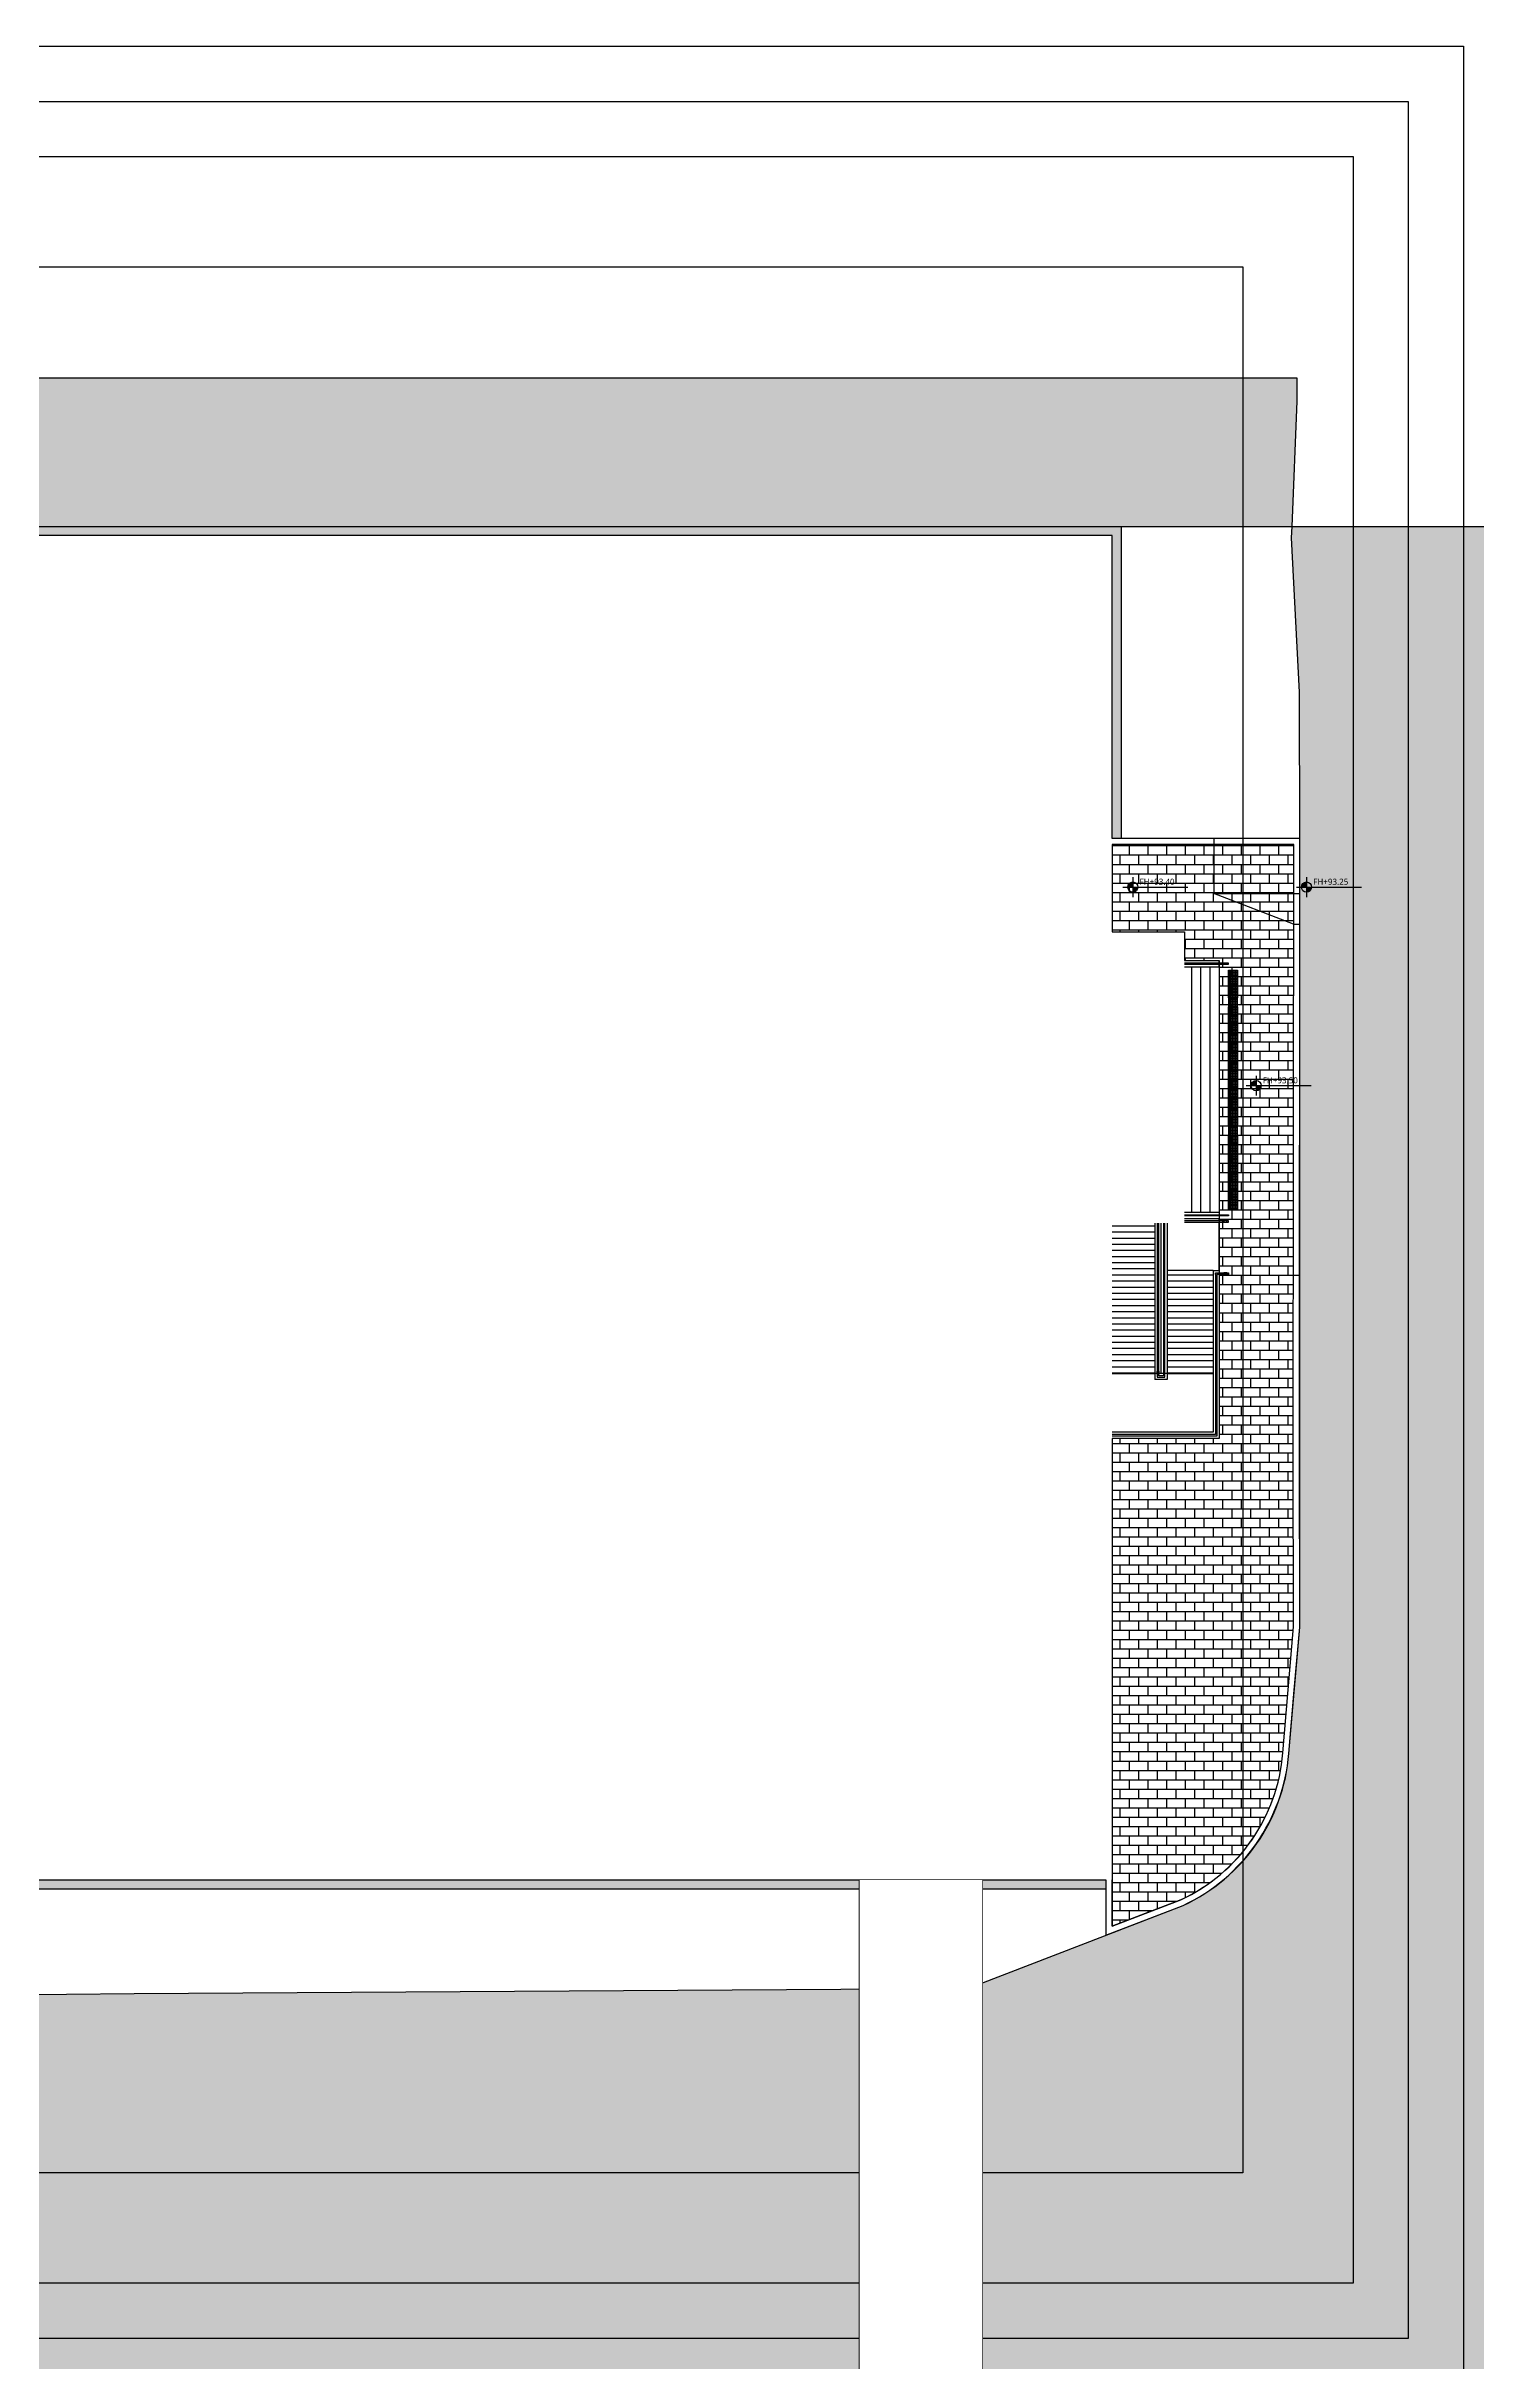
# Model space of a CAD drawing. Header units: millimetres. Extents: x 0 to 252300, y -8389 to 178200.
# Drawn here: x 120076 to 166750, y 39781 to 115339 of the extents above; entities that cross this region are included whole.
import ezdxf

# ---------------------------------------------------------------- set-up
doc = ezdxf.new("R2010")
doc.units = ezdxf.units.MM
doc.header["$LTSCALE"] = 300
doc.linetypes.add('AUDIT_I_190801151318-2', pattern=[0])
doc.linetypes.add('DOT-GAUN', pattern=[1.25, 0, -1.25])
doc.layers.get('DEFPOINTS').update_dxf_attribs({"color": 137})
for name, color, linetype in [('-C-포-아스콘포장(T100)', 252, 'Continuous'), ('-C-포-콘크리트포장(T200)', 253, 'Continuous'), ('6land', 6, 'AUDIT_I_190801151318-2'), ('ELE-5', 5, 'Continuous'), ('ELE-6', 6, 'Continuous'), ('ELE-7', 7, 'Continuous'), ('ETC-8', 8, 'Continuous'), ('HAT', 8, 'Continuous'), ('HAT-BRICK', 252, 'Continuous'), ('PTANNOTELE', 7, 'Continuous'), ('XR-PLAN$0$PTANNOTELE', 7, 'Continuous'), ('XR-SITE PLAN$0$보행로 도색', 3, 'Continuous')]:
    doc.layers.add(name, color=color, linetype=linetype)
doc.layers.add('Defpoint', color=125, linetype='Continuous', plot=False)
doc.layers.add('TXT-1', color=137, linetype='Continuous', plot=False)
doc.styles.add('스타일1', font='malgun.ttf')
pattern_1 = [(228.0127875, (365.7600000000093, 508), (-4064.000000319161, -4571.999999716357), [68.344288, -6766.096727913]), (184.969741, (320.0400000000081, 457.1999999999971), (6095.999997588101, 508.0000289395848), [117.280944, -11610.80977870479]), (132.5104471, (203.2000000000116, 447.0399999999936), (5080.000002145498, -5587.999998049191), [82.696304, -8186.94455882]), (267.273689, (5.079999999987194, 320.0399999999936), (508.000001063945, 10159.99999994663), [106.800904, -10573.2874851476]), (292.83365418, (0, 213.3600000000006), (-2540.000000212682, 6095.999999911091), [104.72674, -10367.9615490688]), (357.2736889999999, (40.64000000001397, 116.8399999999965), (-10159.99999994663, 508.0000010639457), [106.800904, -10573.2874851476]), (37.69424047, (147.320000000007, 111.7599999999948), (-6603.999999707179, -5080.000000380082), [141.238732, -13982.6230628494]), (72.25532837, (259.0799999999872, 198.1199999999953), (3556.000000955858, 11175.99999969577), [133.343904, -13201.051320381]), (121.42956562, (299.7200000000012, 325.1199999999953), (-4064.000000576624, 6603.999999645203), [107.1626, -10609.1091397424]), (175.2363583, (243.8399999999965, 416.5599999999977), (5587.999999919904, -508.0000008778512), [122.342656, -5994.787389999998]), (222.3974378, (121.9200000000128, 426.7200000000012), (-6095.999999804932, -5588.000000212798), [158.215584, -15663.3545024354]), (138.81407483, (508, 314.9600000000064), (-3555.999999786702, 3048.000000247836), [54.000908, -5346.113164868801]), (171.4692344, (467.359999999986, 350.5200000000041), (6604.000000177931, -1015.999998847469), [102.736396, -10170.927799408]), (225, (365.7600000000093, 365.7599999999948), (-7.105427357601002e-14, -508.0000000000479), [71.841868, -646.5786216856]), (203.19859051, (330.2000000000116, 426.7200000000012), (2540.000000069218, 1015.999999821867), [38.68826399999998, -3830.124473778798]), (291.80140949, (294.640000000014, 411.4799999999959), (-508.0000001062991, 1523.999999964574), [54.71312400000001, -2680.950598]), (30.96375653, (314.9599999999919, 360.679999999993), (1524.000000037277, 1015.999999944225), [88.86393199999996, -2873.259630581999]), (161.56505118, (391.1600000000035, 406.3999999999942), (1016.000000026517, -507.9999999467507), [64.257428, -1542.1796233656]), (16.389540334, (0, 411.4799999999959), (5080.000000000029, 1524.000000000049), [90.01760000000002, -8911.765334507802]), (70.34617594, (86.35999999998603, 436.8800000000047), (-2032.000000185863, -5587.999999934082), [75.51978799999999, -7476.44313564]), (293.19859051, (391.1600000000035, 508), (-1015.999999822652, 2540.000000071057), [77.37601999999997, -3791.436717778798]), (343.6104596700001, (421.640000000014, 436.8800000000047), (-5080.000000106457, 1523.999999644572), [90.01759999999997, -8911.765334507994]), (339.44395478, (0, 96.52000000000407), (-2539.999999999972, 1016.000000000042), [86.80703999999994, -4253.546862621198]), (294.7751406, (81.27999999999884, 66.0399999999936), (-2540.000003023386, 5587.999998625452), [72.73442399999999, -7200.718676144001]), (66.80140949, (396.2399999999907, 0), (1015.99999984046, 2540.000000063861), [77.37602000000001, -3791.436717778799]), (17.35402464, (426.7200000000012, 71.11999999999534), (-6603.999999868603, -2032.000000426493), [85.15654800000002, -8430.475196039999]), (69.44395478, (147.320000000007, 0), (-1016.000000017692, -2539.999999992926), [43.40351999999999, -4296.9503826212]), (101.309932474, (365.7600000000093, 0), (-508.00000000008, 2032.000000000074), [25.90292, -2564.3989929052]), (165.963756532, (360.679999999993, 25.39999999999418), (1523.999999999903, -507.9999999999729), [104.72674, -1989.8109178138]), (186.00900596, (259.0799999999872, 50.80000000000291), (5079.999999973073, 508.0000002658707), [97.05339999999995, -9608.272972667395]), (303.69006753, (314.9599999999919, 314.9600000000064), (-508.0000000705937, 1015.99999996474), [73.264776, -1758.355271936]), (353.15722659, (355.6000000000058, 254), (8636.000000053136, -1015.999999547879), [127.911352, -12663.2018130062]), (60.9453959, (482.6000000000058, 238.7599999999948), (-2032.000000055937, -3555.999999968051), [52.301648, -5177.878463622]), (90, (508, 284.4799999999959), (-508, 508), [30.48, -477.52]), (120.25643716, (248.9200000000128, 66.0399999999936), (2031.999999751433, -3556.000000141959), [70.573392, -6986.788154639999]), (48.01278749999999, (213.359999999986, 127), (4064.000000335068, 4571.99999970204), [136.688576, -6697.752439913]), (0, (304.7999999999884, 228.6000000000058), (508, 508), [132.08, -375.92]), (325.3048465, (436.8800000000047, 228.6000000000058), (5080.000001924306, -3555.999997250915), [80.321912, -7951.863344828]), (254.0546040999999, (502.9200000000128, 182.8800000000047), (-507.9999999645113, -2032.000000008949), [73.96581599999999, -3624.3300077544]), (207.64597536, (482.6000000000058, 111.7599999999948), (-9652.00000035467, -5079.99999932615), [120.42902, -11922.49288458759]), (175.42607874, (375.9200000000128, 55.88000000000466), (-6603.999999999765, 507.9999999998956), [127.405892, -12613.169291248])]

# ---------------------------------------------------------------- blocks, each defined once
blk = doc.blocks.new('LEVEL1')
at = {"layer": 'TXT-1'}
h = blk.add_hatch(color=256, dxfattribs=at)
edge = h.paths.add_edge_path()
edge.add_ellipse((4.870727601126646, -1.796252036001533e-11), major_axis=(1.767766952930637, 1.767766952930637), ratio=1, start_angle=405.0000000007734, end_angle=494.9999999999999)
edge.add_line((2.370727601183376, -1.796252036001533e-11), (4.870727601096067, -1.796252036001533e-11))
edge.add_line((4.870727601089698, -1.796252036001533e-11), (4.870727601089698, 2.499999999937796))
edge = h.paths.add_edge_path()
edge.add_ellipse((4.870727601126646, -1.796252036001533e-11), major_axis=(1.767766952930637, 1.767766952930637), ratio=1, start_angle=224.9999999992264, end_angle=314.9999999999999)
edge.add_line((7.370727601071508, -1.796252036001533e-11), (4.870727601086061, -1.097762036001533e-11))
edge.add_line((4.870727601089698, -1.796252036001533e-11), (4.870727601089698, -2.499999999973724))
for p, q in [((1.13686837721616e-12, 2.273736754432321e-13), (9.741455202178827, 2.273736754432321e-13)), ((4.870727601089698, 4.87072760107003), (4.870727601089698, -4.870727601097087)), ((9.070727601108615, 2.273736754432321e-13), (31.80100546244671, 2.273736754432321e-13))]:
    blk.add_line(p, q, dxfattribs=at)
blk.add_ellipse((4.870727601126646, -1.796252036001533e-11), major_axis=(1.767766952930637, 1.767766952930637), ratio=1, start_param=5.497787143782105, end_param=11.78097245096169, dxfattribs=at)
at = {"layer": 'TXT-1', "style": '스타일1'}
for tag, p in [('1층-바닥마감', (8.15718100436186, 1.105389769758403)), ('EL-+100', (8.15718100436186, -3.928052367949931))]:
    blk.add_attdef(tag, p, '', height=3, dxfattribs=at)
blk = doc.blocks.new('XR-plan$0$A$C268F5B88')
blk.add_lwpolyline([(0, 300), (300, 300), (300, 0), (0, 0)], close=True)
for centre in [(25.00000000023283, 275), (25.00000000023283, 225), (25.00000000023283, 175), (25.00000000023283, 125), (25.00000000023283, 75), (25.00000000023283, 25), (75.00000000023283, 275), (75.00000000023283, 225), (75.00000000023283, 175), (75.00000000023283, 125), (75.00000000023283, 75), (75.00000000023283, 25), (125.0000000002328, 275), (125.0000000002328, 225), (125.0000000002328, 175), (125.0000000002328, 125), (125.0000000002328, 75), (125.0000000002328, 25), (175, 275), (175, 225), (175, 175), (175, 125), (175, 75), (175, 25), (225, 275), (225, 225), (225, 175), (225, 125), (225, 75), (225, 25), (275, 275), (275, 225), (275, 175), (275, 125), (275, 75), (275, 25)]:
    blk.add_circle(centre, 15)
blk = doc.blocks.new('A$Cdb618e78')
at = {"layer": 'HAT'}
h = blk.add_hatch(dxfattribs=at)
h.set_pattern_fill('_USER', color=8, scale=200, pattern_type=0)
h.set_pattern_definition([(0, (2635, -10550.00000000016), (0, 200), [])])
h.paths.add_polyline_path([(2134.999999999971, -13910.00000000016), (2134.999999999913, -9000.000084790765), (735.0000431450026, -9000.000084790765), (735.0000431450317, -13910.00000000016)])
h = blk.add_hatch(dxfattribs=at)
h.set_pattern_fill('_USER', color=8, scale=200, pattern_type=0)
h.set_pattern_definition([(0, (2534.999999999971, -10550.00000000016), (0, 200), [])])
h.paths.add_polyline_path([(4034.999999999942, -13910.00000000016), (4034.999999999942, -10550.00000000016), (2535, -10550.00000000016), (2534.999999999971, -13910.00000000016)])
at = {"layer": 'ELE-5', "color": 8}
for points in [[(3100, -553.0000247794087), (4534.999625445809, -553.0000247794087), (4534.999625445809, -517.0000247794087), (3100, -517.0000247794087)], [(2210, -9000.000084790765), (2209.999999999971, -14035.00000000016), (2459.999999999942, -14035.00000000016), (2459.999999999971, -9000.000084790765)], [(2409.999999999971, -9000.000084790765), (2409.999999999942, -13985.00000000016), (2259.999999999971, -13985.00000000016), (2260, -9000.000084790765)], [(3100, -8732.00000000016), (4534.999625445344, -8732.00000000016), (4534.999625445344, -8768.00000000016), (3100, -8768.00000000016)], [(3100, -8975.00000000016), (4534.999625445838, -8975.00000000016), (4534.999625445838, -8925.00000000016), (3100, -8925.00000000016)], [(4109.999999999942, -10625.00000000016), (4109.999999999942, -15904.99999999999), (735.0000431450317, -15904.99999999993)], [(4159.999999999942, -10675.00000000016), (4159.999999999942, -15954.99999999999), (735.0000431450317, -15954.99999999993)], [(4109.999999999942, -10675.00000000016), (4109.999625445809, -10675.00000000016), (4109.999625445809, -10625.00000000016), (4534.999625445838, -10625.00000000016), (4534.999625445838, -10675.00000000016), (4159.999999999942, -10675.00000000016)]]:
    blk.add_lwpolyline(points, dxfattribs=at)
at = {"layer": 'ELE-6', "color": 8}
for points in [[(4484.999625445809, -553.0000247794087), (4484.999625445809, -517.0000247794087), (4384.999625445809, -517.0000247794087), (4384.999625445809, -553.0000247794087)], [(4484.999625445344, -8732.00000000016), (4484.999625445344, -8768.00000000016), (4384.999625445344, -8768.00000000016), (4384.999625445344, -8732.00000000016)], [(4484.999625445344, -8975.00000000016), (4484.999625445344, -8925.00000000016), (4384.999625445344, -8925.00000000016), (4384.999625445344, -8975.00000000016)], [(4484.999625445344, -10675.00000000016), (4484.999625445344, -10625.00000000016), (4384.999625445344, -10625.00000000016), (4384.999625445344, -10675.00000000016)], [(2260, -13937.09226495323), (2210, -13937.09226495323), (2210, -13837.09226495323), (2260, -13837.09226495323)], [(2410, -13937.09226495323), (2460, -13937.09226495323), (2460, -13837.09226495323), (2410, -13837.09226495323)], [(4110, -13937.09226495323), (4160, -13937.09226495323), (4160, -13837.09226495323), (4110, -13837.09226495323)]]:
    blk.add_lwpolyline(points, close=True, dxfattribs=at)
at = {"layer": 'PTANNOTELE', "color": 8}
for p, q in [((3335.000374554074, -8650.00000000032), (3335.000374554045, -635.0000000004948)), ((3635.000374554074, -8650.00000000032), (3635.000374554045, -635.0000000004948)), ((3935.000374554103, -8650.00000000032), (3935.000374554045, -635.0000000004948)), ((4235.000374554103, -635.0000247799908), (4235.000374554103, -435.0000247799908)), ((2134.999999999971, -9000.000084790765), (2134.999999999942, -14110.00000000016)), ((2334.999999999942, -13910.00000000016), (2334.999999999942, -9000.000084790765)), ((2535, -9000.000084790765), (2534.999999999942, -14110.00000000022)), ((3100, -8650.00000000016), (4234.999999999942, -8650.00000000016)), ((3100, -8650.00000000016), (4234.999999999971, -8650.00000000016)), ((3100, -8850.00000000016), (4234.999999999942, -8850.00000000016)), ((3100, -8850.00000000016), (4234.999999999971, -8850.00000000016)), ((4234.999999999971, -8925.00000000016), (4234.999999999971, -8850.000000000102)), ((4234.999999999942, -8925.00000000016), (4234.999999999942, -8850.000000000131)), ((4234.999999999971, -10550.00000000016), (4234.999999999971, -8975.00000000016)), ((4034.999999999942, -10550.00000000016), (4234.999999999971, -10550.00000000016)), ((4034.999999999942, -10550.00000000016), (4034.999999999942, -15829.99999999999)), ((4234.999999999971, -10550.00000000016), (4234.999999999971, -10625.00000000016)), ((4234.999999999971, -10675.00000000016), (4234.999999999942, -16029.99999999993)), ((2209.999999999971, -13910.00000000016), (2134.999999999971, -13910.00000000016)), ((2534.999999999942, -14110.00000000016), (2134.999999999971, -14110.00000000016)), ((2409.999999999942, -13910.00000000016), (2259.999999999971, -13910.00000000016)), ((2534.999999999942, -13910.00000000016), (2459.999999999942, -13910.00000000016)), ((4034.999999999942, -15829.99999999999), (735.0000431450317, -15829.99999999993)), ((4234.999999999942, -16029.99999999999), (735.0000431450317, -16029.99999999993))]:
    blk.add_line(p, q, dxfattribs=at)
for points in [[(3100, -435.0000000004948), (4235.000374554074, -435.0000000004948), (4235.000374554103, -8650.00000000032)], [(3100, -635.0000000004948), (4235.000374554103, -635.0000000004948)], [(4034.999999999942, -10550.00000000016), (2534.999999999971, -10550.00000000016)], [(735.0000431450317, -13910.00000000016), (2134.999999999942, -13910.00000000016)], [(2534.999999999942, -13910.00000000016), (4034.999999999942, -13910.00000000016)]]:
    blk.add_lwpolyline(points, dxfattribs=at)
at = {"layer": 'XR-PLAN$0$PTANNOTELE', "color": 8}
blk.add_line((2535, -13910.00000000016), (2460, -13910.00000000016), dxfattribs=at)
at = {"layer": 'ETC-8', "color": 8, "rotation": 180}
for p in [(4835.000374554074, -750.0000000001746), (4835.000374554074, -1050.000000000175), (4835.000374554074, -1350.000000000175), (4835.000374554074, -1950.000000000175), (4835.000374554074, -2250.000000000175), (4835.000374554074, -2550.000000000175), (4835.000374554074, -2850.000000000175), (4835.000374554074, -3150.000000000175), (4835.000374554074, -3450.000000000175), (4835.000374554074, -3750.000000000175), (4835.000374554103, -4050.000000000175), (4835.000374554103, -4350.000000000175), (4835.000374554103, -4650.000000000175), (4835.000374554103, -4950.000000000175), (4835.000374554103, -5250.000000000175), (4835.000374554103, -5550.000000000175), (4835.000374554103, -6150.000000000175), (4835.000374554103, -6450.000000000175), (4835.000374554103, -6750.000000000175), (4835.000374554103, -7050.000000000175), (4835.000374554103, -7350.000000000175), (4835.000374554103, -7650.00000000016), (4835.000374554103, -7950.00000000016), (4835.000374554103, -8250.00000000016)]:
    blk.add_blockref('XR-plan$0$A$C268F5B88', p, dxfattribs=at)
at = {"layer": 'ETC-8', "color": 8, "xscale": -1, "rotation": 180}
for p in [(4535.000374554074, -1650.000000000175), (4535.000374554103, -5850.000000000175)]:
    blk.add_blockref('XR-plan$0$A$C268F5B88', p, dxfattribs=at)
blk = doc.blocks.new('A$Cde0a792b')
at = {"layer": 'HAT-BRICK'}
h = blk.add_hatch(dxfattribs=at)
h.set_pattern_fill('AR-B816', color=253, scale=1.5)
h.set_pattern_definition([(0, (-112500.0000000002, -72900.00000009971), (0, 304.8), []), (90, (-112500.0000000002, -72900.00000009971), (-304.8, 304.8), [304.8, -304.8])])
edge = h.paths.add_edge_path()
edge.add_line((4234.999999999971, -15530.00000000076), (4234.999999999942, -16029.99999999999))
edge.add_line((4234.999999999942, -16029.99999999999), (735.0000000002328, -16029.99999999994))
edge.add_line((735.0000000002328, -16029.99999999994), (735, -31948.10269964472))
edge.add_line((735, -31948.10269964472), (2979.91177476829, -31082.29354004926))
edge.add_arc((551.5150343727437, -25844.48888491171), 5773.361961123193, 294.8737941026777, 355.5467127358228)
edge.add_line((6307.447039063554, -26292.7690333907), (6659.131509264669, -22176.56235430371))
edge.add_line((6659.131509264669, -22176.56235430371), (6648.235845871619, -16449.1288312789))
edge.add_line((6648.235845871619, -16449.1288312789), (6663.545117886708, 3349.999975220067))
edge.add_line((6663.545117886708, 3349.999975220067), (734.9999999999709, 3349.999975220067))
edge.add_line((734.9999999999709, 3349.999975220067), (735, 500.0000000000146))
edge.add_line((735, 500.0000000000146), (3100, 500.0000000000146))
edge.add_line((3100, 500.0000000000146), (3100, -435.0000167442631))
edge.add_line((3100, -435.0000167442631), (4235.000374554103, -435.0000247799326))
edge.add_line((4235.000374554103, -435.0000247799326), (4234.999999999971, -15530.00000000076))
at = {"layer": '6land'}
for p, q in [((6663.545117886708, 3349.999975220067), (735, 3349.999975220067)), ((535, -32239.59710395784), (3057.990592956397, -31266.53954797424))]:
    blk.add_line(p, q, dxfattribs=at)
for points in [[(3057.990592956397, -31266.53954797424, 0.2713639510299886), (6506.784395933006, -26309.05314295925), (6859.14773395643, -22184.90081798472), (6848.235992967937, -16449.01591795124), (6863.699823590723, 3549.999975220009), (735, 3549.999975220009)], [(2974.068822439323, -31084.9985431481, 0.2713979730077609), (6307.447039063554, -26292.76903339082), (6659.131509264669, -22176.56235430378), (6648.235845871619, -16449.12883127906), (6663.545117886708, 3349.999975220009)]]:
    blk.add_lwpolyline(points, format="xyb", dxfattribs=at)
for points in [[(535, -30435.00000000064), (535, -32239.59710395787)], [(2979.911774768756, -31082.29354004908), (735, -31948.10269964473), (734.999999998603, -30434.99999999969)]]:
    blk.add_lwpolyline(points, dxfattribs=at)
at = {"layer": 'ELE-5'}
for p, q in [((4054.3203632964, 3549.999975220009), (4058.60068231466, 1749.999975220009)), ((4058.60068231466, 1749.999975220009), (6860.163431106921, 1749.999975220009)), ((6661.534720983473, 749.9999752200092), (4058.60068231466, 1749.999975220009)), ((6661.534720983473, 749.9999752200092), (6860.163431106921, 749.9999752200092))]:
    blk.add_line(p, q, dxfattribs=at)
at = {"layer": 'HAT-BRICK'}
blk.add_lwpolyline([(735.0000000002328, -16029.99999999994), (735, -31948.10269964472), (2979.91177476829, -31082.29354004926, 0.2710986476337482), (6307.447039063554, -26292.7690333908), (6659.131509264669, -22176.56235430372), (6648.235845871619, -16449.128831279), (6663.545117886708, 3349.999975220067), (734.9999999999709, 3349.999975220067), (735, 500.0000000000146), (3100, 500.0000000000146), (3100, -435.0000247799326), (4235.000374554103, -435.0000247799326), (4234.999999999971, -15530.00000000076)], format="xyb", dxfattribs=at)
blk = doc.blocks.new('A$C9ad1e254')
at = {"layer": 'HAT-BRICK'}
h = blk.add_hatch(dxfattribs=at)
h.set_pattern_fill('GRAVEL', color=256, scale=20)
h.set_pattern_definition(pattern_1)
h.paths.add_polyline_path([(-51570.00000000067, 734.9999999997526), (1035, 735.0000000000291), (1035, -9450.000024779525), (735, -9450.000024779525), (735, 435.0000000000291), (-51570.00000000067, 434.9999999997526)])
h = blk.add_hatch(dxfattribs=at)
h.set_pattern_fill('GRAVEL', color=256, scale=20, angle=270)
h.set_pattern_definition([(138.0127875000001, (508, -365.7599999999948), (-4571.999999716356, 4064.000000319162), [68.344288, -6766.096727913]), (94.96974100000003, (457.2000000000116, -320.0399999999936), (508.0000289395837, -6095.999997588101), [117.280944, -11610.80977870479]), (42.51044709999998, (447.0400000000081, -203.1999999999971), (-5587.999998049192, -5080.000002145497), [82.69630399999996, -8186.944558819997]), (177.273689, (320.0400000000081, -5.080000000001746), (10159.99999994663, -508.0000010639469), [106.800904, -10573.2874851476]), (202.8336541800001, (213.359999999986, 0), (6095.999999911092, 2540.000000212681), [104.72674, -10367.9615490688]), (267.2736889999999, (116.8399999999965, -40.63999999999942), (508.0000010639475, 10159.99999994663), [106.800904, -10573.2874851476]), (307.69424047, (111.7600000000093, -147.320000000007), (-5080.000000380081, 6603.99999970718), [141.2387319999999, -13982.6230628494]), (342.25532837, (198.1199999999953, -259.0800000000017), (11175.99999969577, -3556.00000095586), [133.343904, -13201.051320381]), (31.42956562000002, (325.1199999999953, -299.7200000000012), (6603.999999645204, 4064.000000576623), [107.1626, -10609.1091397424]), (85.23635829999996, (416.5599999999977, -243.8399999999965), (-508.0000008778522, -5587.999999919904), [122.342656, -5994.787389999998]), (132.3974378, (426.7200000000012, -121.9199999999983), (-5588.000000212797, 6095.999999804932), [158.215584, -15663.3545024354]), (48.81407483, (314.9599999999919, -508), (3048.000000247837, 3555.999999786701), [54.000908, -5346.113164868801]), (81.46923440000003, (350.5199999999895, -467.3600000000006), (-1015.99999884747, -6604.000000177931), [102.7363959999999, -10170.92779940799]), (134.9999999999999, (365.7600000000093, -365.7599999999948), (-508.0000000000479, 1.643723596710471e-13), [71.841868, -646.5786216856]), (113.19859051, (426.7200000000012, -330.1999999999971), (1015.999999821866, -2540.000000069218), [38.688264, -3830.124473778799]), (201.80140949, (411.4800000000105, -294.6399999999994), (1523.999999964574, 508.0000001062988), [54.71312399999999, -2680.950597999999]), (300.96375653, (360.679999999993, -314.9600000000064), (1015.999999944225, -1524.000000037277), [88.86393199999999, -2873.259630582]), (71.56505118000001, (406.3999999999942, -391.1600000000035), (-507.9999999467508, -1016.000000026516), [64.257428, -1542.1796233656]), (286.389540334, (411.4800000000105, 0), (1524.000000000048, -5080.000000000029), [90.01759999999997, -8911.765334507796]), (340.34617594, (436.8800000000047, -86.36000000000058), (-5587.999999934082, 2032.000000185864), [75.51978799999999, -7476.44313564]), (203.1985905099999, (508, -391.1600000000035), (2540.000000071057, 1015.999999822652), [77.37602000000001, -3791.436717778799]), (253.61045967, (436.8800000000047, -421.6399999999994), (1523.999999644573, 5080.000000106457), [90.01759999999997, -8911.765334507994]), (249.44395478, (96.51999999998952, 0), (1016.000000000043, 2539.999999999972), [86.80703999999999, -4253.5468626212]), (204.7751406, (66.04000000000815, -81.27999999999884), (5587.999998625452, 2540.000003023385), [72.73442399999995, -7200.718676143998]), (336.80140949, (0, -396.2400000000052), (2540.000000063861, -1015.99999984046), [77.37602000000001, -3791.436717778799]), (287.35402464, (71.11999999999534, -426.7200000000012), (-2032.000000426491, 6603.999999868603), [85.15654800000002, -8430.475196039999]), (339.44395478, (0, -147.320000000007), (-2539.999999992926, 1016.000000017693), [43.40351999999997, -4296.950382621198]), (11.309932474, (0, -365.7599999999948), (2032.000000000074, 508.0000000000796), [25.90292, -2564.3989929052]), (75.96375653200006, (25.39999999999418, -360.679999999993), (-507.9999999999732, -1523.999999999903), [104.72674, -1989.8109178138]), (96.00900595999993, (50.79999999998836, -259.0800000000017), (508.0000002658698, -5079.999999973073), [97.05339999999997, -9608.272972667397]), (213.6900675300001, (314.9599999999919, -314.9600000000064), (1015.99999996474, 508.0000000705936), [73.264776, -1758.355271936]), (263.1572265899999, (254, -355.6000000000058), (-1015.99999954788, -8636.000000053136), [127.911352, -12663.2018130062]), (330.9453958999999, (238.7600000000093, -482.6000000000058), (-3555.99999996805, 2032.000000055938), [52.301648, -5177.878463622]), (0, (284.4800000000105, -508), (508.0000000000001, 507.9999999999999), [30.48, -477.52]), (30.25643716000002, (66.04000000000815, -248.9199999999983), (-3556.00000014196, -2031.999999751432), [70.57339199999996, -6986.788154639997]), (318.0127875, (127, -213.3600000000006), (4571.99999970204, -4064.000000335069), [136.688576, -6697.752439913]), (270, (228.6000000000058, -304.8000000000029), (507.9999999999999, -508.0000000000001), [132.08, -375.92]), (235.3048465, (228.6000000000058, -436.8800000000047), (-3555.999997250916, -5080.000001924305), [80.321912, -7951.863344828]), (164.0546040999999, (182.8800000000047, -502.9199999999983), (-2032.000000008949, 507.9999999645117), [73.96581599999999, -3624.3300077544]), (117.6459753599999, (111.7600000000093, -482.6000000000058), (-5079.999999326148, 9652.000000354672), [120.42902, -11922.4928845876]), (85.42607873999997, (55.88000000000466, -375.9199999999983), (507.9999999998968, 6603.999999999765), [127.405892, -12613.169291248])])
h.paths.add_polyline_path([(-71435.00000000047, -16499.99518401024), (-71435.00000000047, -43734.82065002342), (-71735.00000000047, -43734.82065002342), (-71735.00000000047, -16499.99518401024)])
h = blk.add_hatch(dxfattribs=at)
h.set_pattern_fill('GRAVEL', color=256, scale=20)
h.set_pattern_definition(pattern_1)
h.paths.add_polyline_path([(-71435.0000000002, -43434.82065002342), (-64100.00000000047, -43434.82065002342), (-64100.00000000047, -43734.82065002342), (-71435.0000000002, -43734.82065002342)])
h = blk.add_hatch(dxfattribs=at)
h.set_pattern_fill('GRAVEL', color=256, scale=20)
h.set_pattern_definition(pattern_1)
h.paths.add_polyline_path([(-59100.00000000064, -43434.82065002341), (-40100.00000000047, -43434.82065002342), (-40100.00000000047, -43734.82065002342), (-59100.00000000064, -43734.82065002341)])
h = blk.add_hatch(dxfattribs=at)
h.set_pattern_fill('GRAVEL', color=256, scale=20)
h.set_pattern_definition(pattern_1)
h.paths.add_polyline_path([(-35100.00000000058, -43435.00000000045), (535.0000000000582, -43435.00000000045), (535.0000000000582, -43735.00000000045), (-35100.00000000058, -43735.00000000042)])
at = {"layer": 'ELE-7', "color": 8}
blk.add_lwpolyline([(-51570.00000000067, 734.9999999997526), (1035, 735.0000000000291), (1035, -9450.000024779525), (735, -9450.000024779525), (735, 435.0000000000291), (-51570.00000000067, 434.9999999997526), (-51570.00000000067, 734.9999999997526)], dxfattribs=at)
for points in [[(-71435.00000000047, -16499.99518401024), (-71435.00000000047, -43734.82065002342), (-71735.00000000047, -43734.82065002342), (-71735.00000000047, -16499.99518401024)], [(-71435.0000000002, -43434.82065002342), (-64100.00000000047, -43434.82065002342), (-64100.00000000047, -43734.82065002342), (-71435.0000000002, -43734.82065002342)], [(-59100.00000000064, -43434.82065002341), (-40100.00000000047, -43434.82065002342), (-40100.00000000047, -43734.82065002342), (-59100.00000000064, -43734.82065002341)], [(-35100.00000000058, -43435.00000000045), (535.0000000000582, -43435.00000000045), (535.0000000000582, -43735.00000000045), (-35100.00000000058, -43735.00000000042)]]:
    blk.add_lwpolyline(points, close=True, dxfattribs=at)

msp = doc.modelspace()

# ---------------------------------------------------------------- hatches: boundary and pattern name
at = {"layer": '-C-포-아스콘포장(T100)'}
h = msp.add_hatch(dxfattribs=at)
h.set_pattern_fill('CROSS', color=256, scale=100)
h.set_pattern_definition([(0, (0, 0), (635, 635), [317.5, -952.5]), (90, (158.75, -158.75), (-635, 635), [317.5, -952.5])])
edge = h.paths.add_edge_path()
edge.add_line((172353.2853825181, 91202.99178813957), (172245.1770469291, 99674.02404072126))
edge.add_line((172245.1770469291, 99674.02404072126), (160725.7765833339, 99674.02404072126))
edge.add_line((160725.7765833339, 99674.02404072126), (160710.1279447788, 99301.32316064212))
edge.add_line((160710.1279447788, 99301.32316064212), (160971.9606947665, 94258.84404072042))
edge.add_line((160971.9606947665, 94258.84404072042), (160979.1589733752, 89489.02401594172))
edge.add_line((160979.1589733752, 89489.02401594172), (160974.6068837409, 63754.12322273699))
edge.add_line((160974.6068837409, 63754.12322273699), (160622.2435457172, 59629.97089775795))
edge.add_arc((154594.4646669399, 60144.97813299795), 6049.739718680721, 295.23277837890623, 355.1165671374055, ccw=False)
edge.add_line((157173.4497427408, 54672.48449274775), (150516.9406627481, 52105.22701868293))
edge.add_line((150516.9406627481, 52105.22701868293), (149546.0426787679, 51958.39818563606))
edge.add_line((149546.0426787679, 51958.39818563606), (122940.8748742704, 51797.43188267824))
edge.add_line((122940.8748742704, 51797.43188267824), (118515.4591497842, 51749.73799526702))
edge.add_line((118515.4591497842, 51749.73799526702), (114515.4591497842, 51738.93702616444))
edge.add_line((114515.4591497842, 51738.93702616444), (99263.92412272736, 51763.41298368451))
edge.add_line((99263.92412272736, 51763.41298368451), (92845.3903067772, 51675.37701174495))
edge.add_line((92845.3903067772, 51675.37701174495), (91092.32753775164, 51721.83096173283))
edge.add_line((91092.32753775164, 51721.83096173283), (90515.45914978418, 51721.83096173283))
edge.add_line((90515.45914978418, 51721.83096173283), (79680.45914978418, 51726.34249297388))
edge.add_line((79680.45914978418, 51726.34249297388), (79680.45914978418, 38777.17707670186))
edge.add_line((79680.45914978418, 38777.17707670186), (103109.1535207693, 38652.90627965209))
edge.add_line((103109.1535207693, 38652.90627965209), (103732.3413817648, 38212.76647469279))
edge.add_line((103732.3413817648, 38212.76647469279), (151033.570525742, 38595.09988966462))
edge.add_line((151033.570525742, 38595.09988966462), (157510.828937712, 35070.25884992187))
edge.add_line((157510.828937712, 35070.25884992187), (180022.4557276694, 35070.25884992187))
edge.add_line((180022.4557276694, 35070.25884992187), (179994.7794847553, 45357.22646668431))
edge.add_line((179994.7794847553, 45357.22646668431), (180004.6856837635, 67246.8798997092))
edge.add_line((180004.6856837635, 67246.8798997092), (179993.5309827392, 77946.23892363785))
edge.add_line((179993.5309827392, 77946.23892363785), (179960.0683697526, 86144.38679775475))
edge.add_line((179960.0683697526, 86144.38679775475), (179960.0683697526, 88734.83855055686))
edge.add_line((179960.0683697526, 88734.83855055686), (174500.9475265519, 88665.57452722064))
edge.add_arc((175366.1497638212, 91575.47497051828), 3035.802282968994, 187.0477674391541, 253.44117924282182, ccw=False)
at = {"layer": '-C-포-콘크리트포장(T200)'}
h = msp.add_hatch(color=256, dxfattribs=at)
h.dxf.hatch_style = 1
edge = h.paths.add_edge_path()
edge.add_arc((81180.4582689507, 100874.0240407209), 1500, 90, 180, ccw=False)
edge.add_line((81180.4582689507, 102374.0240407209), (101045.4591497837, 102374.0240407209))
edge.add_arc((101045.4591497837, 100874.0240407209), 1500, 0, 90, ccw=False)
edge.add_line((102545.4591497837, 100874.0240407209), (102545.4591497838, 99674.02404072101))
edge.add_line((102545.4591497838, 99674.02404072101), (160725.7765833339, 99674.02404072126))
edge.add_line((160725.7765833339, 99674.02404072126), (160897.4969247642, 103763.8572947072))
edge.add_line((160897.4969247642, 103763.8572947072), (160894.7143091835, 104507.7084817116))
edge.add_line((160894.7143091835, 104507.7084817116), (115896.3073453007, 104507.7084817116))
edge.add_line((115896.3073453007, 104507.7084817116), (79680.45914978418, 104507.7084817116))
edge.add_line((79680.45914978418, 104507.7084817116), (79680.45914978418, 100874.0240407209))
edge.add_line((79680.45914978418, 100874.0240407209), (79680.4582689507, 100874.0240407209))

# ---------------------------------------------------------------- linework, layer by layer
at = {"layer": '-C-포-아스콘포장(T100)', "color": 252}
msp.add_lwpolyline([(79680.45914978418, 38777.17707670186), (79680.45914978418, 51726.34249297388), (90515.45914978418, 51721.83096173283), (91092.32753775164, 51721.83096173283), (92845.3903067772, 51675.37701174495), (94515.45914978423, 51698.28351002259), (99263.92412272736, 51763.41298368451), (114515.4591497842, 51738.93702616444), (118515.4591497842, 51749.73799526702), (122940.8748742704, 51797.43188267824), (149546.0426787679, 51958.39818563606), (150516.9406627481, 52105.22701868293), (157173.4497427408, 54672.48449274775, 0.2674057932303988), (160622.2435457171, 59629.97089775796), (160798.4252147292, 61692.04706025001), (160974.6068837409, 63754.12322273699), (160979.1589733752, 89489.02401594172), (160971.9606947665, 94258.84404072042), (160710.1279447788, 99301.32316064212), (160725.7765833339, 99674.02404072126), (172245.1770469291, 99674.02404072126)], format="xyb", dxfattribs=at)
at = {"layer": '-C-포-콘크리트포장(T200)'}
msp.add_lwpolyline([(79680.4582689507, 100874.0240407209, -0.4142135623730921), (81180.4582689507, 102374.0240407209), (101045.4591497837, 102374.0240407209, -0.4142135623730931), (102545.4591497837, 100874.0240407209), (102545.4591497838, 99674.02404072101), (160725.7765833339, 99674.02404072126), (160897.4969247642, 103763.8572947072), (160894.7143091835, 104507.7084817116), (115896.3073453007, 104507.7084817116), (79680.45914978418, 104507.7084817116), (79680.45914978418, 100874.0240407209)], format="xyb", close=True, dxfattribs=at)
at = {"layer": '6land'}
msp.add_lwpolyline([(146615.4591497839, 55504.02404072127), (150615.4591497839, 55504.02404072127), (150615.4591497839, 27509.02404072112), (146615.4591497839, 27509.02404072112)], close=True, dxfattribs=at)
at = {"layer": 'DEFPOINTS'}
for points in [[(166315.4591497841, 38739.0240407213), (66715.45914978412, 38739.02404072136), (66715.45914978412, 115339.0240407214), (166315.4591497841, 115339.0240407213)], [(164515.4591497841, 40539.0240407213), (68515.45914978412, 40539.02404072136), (68515.45914978412, 113539.0240407214), (164515.4591497841, 113539.0240407213)], [(162715.4591497841, 42339.0240407213), (70315.45914978412, 42339.02404072136), (70315.45914978412, 111739.0240407214), (162715.4591497841, 111739.0240407213)], [(159115.4591497839, 45939.0240407213), (73915.45914978412, 45939.02404072136), (73915.45914978412, 108139.0240407214), (159115.4591497839, 108139.0240407213)]]:
    msp.add_lwpolyline(points, close=True, dxfattribs=at)
at = {"layer": 'HAT-BRICK'}
msp.add_line((158350.4591497845, 75239.0240407209), (160968.2544399441, 75239.0240407209), dxfattribs=at)
at = {"layer": 'XR-SITE PLAN$0$보행로 도색', "color": 253, "const_width": 400.0000000000001}
for points in [[(161233.4496255372, 89412.81837905267), (161267.6859543621, 86413.01373977827)], [(162233.3845052943, 89424.2304886566), (162267.6208341192, 86424.4258493822)], [(163233.3193850513, 89435.64259826491), (163267.5557138763, 86435.83795899051)], [(164233.2542648084, 89447.0547078732), (164267.4905936333, 86447.2500685988)], [(165233.1891445655, 89458.46681747714), (165267.4254733906, 86458.66217820277)], [(166233.1240243122, 89469.87892709192), (166267.360353135, 86470.07428782014)]]:
    msp.add_lwpolyline(points, dxfattribs=at)

# ---------------------------------------------------------------- block references
at = {"layer": '6land'}
for name, p in [('A$C9ad1e254', (154115.4591497844, 98939.02404072126)), ('A$Cde0a792b', (154115.4591497844, 85939.02404072169)), ('A$Cdb618e78', (154115.4591497844, 85939.02404072169))]:
    msp.add_blockref(name, p, dxfattribs=at)
at = {"layer": 'TXT-1'}
ref = msp.add_blockref('LEVEL1', (155205.0905331851, 87902.18021458495), dxfattribs=dict(at, xscale=66.66666666666669, yscale=66.66666666666669, zscale=66.66666666666669))
ref.add_attrib('1층-바닥마감', 'FH+93.40', (155748.9026001424, 87975.87286590645), dxfattribs={"layer": 'Defpoint', "linetype": 'DOT-GAUN', "height": 200, "style": '스타일1'})
ref = msp.add_blockref('LEVEL1', (160873.7037625394, 87902.18021458495), dxfattribs=dict(at, xscale=66.66666666666669, yscale=66.66666666666669, zscale=66.66666666666669))
ref.add_attrib('1층-바닥마감', 'FH+93.25', (161417.5158294968, 87975.87286590645), dxfattribs={"layer": 'Defpoint', "linetype": 'DOT-GAUN', "height": 200, "style": '스타일1'})
ref = msp.add_blockref('LEVEL1', (159226.9069027733, 81422.8112340905), dxfattribs=dict(at, xscale=66.66666666666669, yscale=66.66666666666669, zscale=66.66666666666669))
ref.add_attrib('1층-바닥마감', 'FH+93.50', (159770.7189697307, 81496.503885412), dxfattribs={"layer": 'Defpoint', "linetype": 'DOT-GAUN', "height": 200, "style": '스타일1'})

# ---------------------------------------------------------------- next in the draw order: wipeouts: each hides what was drawn before it
msp.add_wipeout([(146615.4591497839, 55504.02404072127), (150615.4591497839, 55504.02404072127), (150615.4591497839, 27509.02404072112), (146615.4591497839, 27509.02404072112)]).dxf.layer = '6land'

doc.saveas('drawing.dxf')
